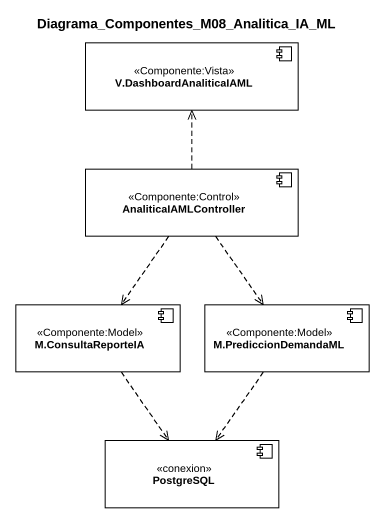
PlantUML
@startuml
title Diagrama_Componentes_M08_Analitica_IA_ML
component "V.DashboardAnaliticaIAML" as V_DashboardAnaliticaIAML <<Componente:Vista>>
component AnaliticaIAMLController <<Componente:Control>>
component "M.ConsultaReporteIA" as M_ConsultaReporteIA <<Componente:Model>>
component "M.PrediccionDemandaML" as M_PrediccionDemandaML <<Componente:Model>>
component PostgreSQL <<conexion>>
AnaliticaIAMLController .up.> V_DashboardAnaliticaIAML
AnaliticaIAMLController ..> M_ConsultaReporteIA
AnaliticaIAMLController ..> M_PrediccionDemandaML
M_ConsultaReporteIA ..> PostgreSQL
M_PrediccionDemandaML ..> PostgreSQL
@enduml
